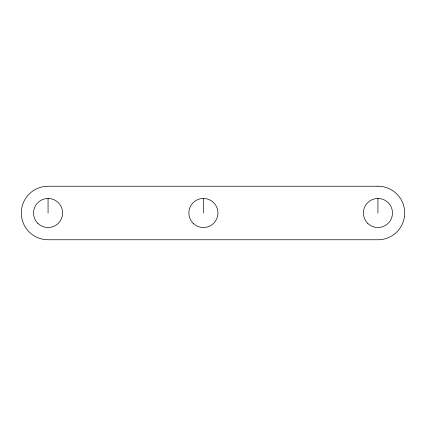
<?xml version="1.0" encoding="UTF-8"?>
<svg xmlns="http://www.w3.org/2000/svg" width="426" height="426" viewBox="0 0 426 426"><rect width="100%" height="100%" fill="white"/><g stroke="black" fill="none" stroke-linecap="round" stroke-linejoin="round"><path stroke-width="0.64" d="M377.937 198.457L377.937 213M203.399 198.457L203.399 213M48.063 198.457L48.063 213M377.937 186.237L48.063 186.237A26.763 26.763 0 0 0 21.3 213A26.763 26.763 0 0 0 48.063 239.763L377.937 239.763A26.763 26.763 0 0 0 404.7 213A26.763 26.763 0 0 0 377.937 186.237M367.654 223.283A14.543 14.543 0 0 0 391.989 216.765A14.543 14.543 0 0 0 374.172 198.953A14.543 14.543 0 0 0 367.654 223.283M37.776 223.283A14.543 14.543 0 0 0 62.111 216.765A14.543 14.543 0 0 0 44.299 198.953A14.543 14.543 0 0 0 37.776 223.283M193.116 223.283A14.543 14.543 0 0 0 217.452 216.765A14.543 14.543 0 0 0 199.634 198.953A14.543 14.543 0 0 0 193.116 223.283"/></g></svg>
